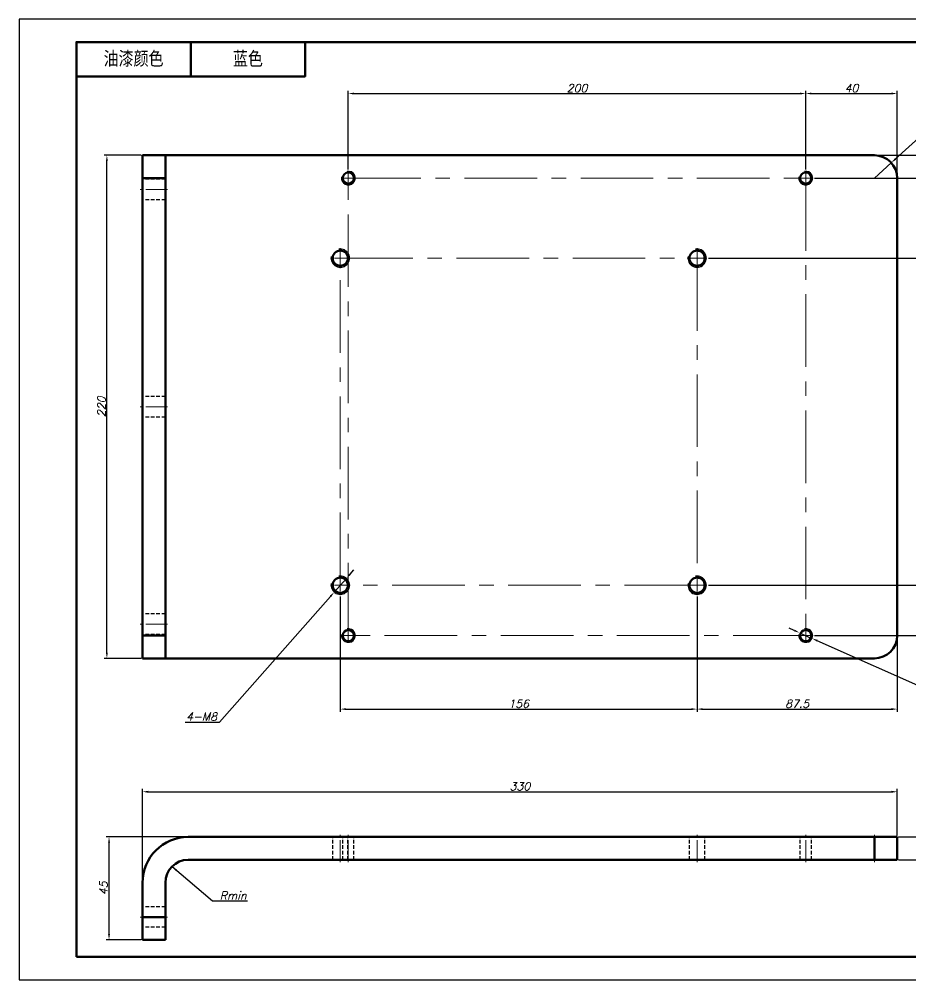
# Model space of a CAD drawing. Header units: inches. Extents: x 17901 to 26602, y 9673 to 14036.
# Drawn here: x 19458.1 to 19848, y 9672.6 to 10092.6 of the extents above; entities that cross this region are included whole.
import ezdxf

# ---------------------------------------------------------------- set-up
doc = ezdxf.new("R2010")
doc.units = ezdxf.units.IN
doc.header["$MEASUREMENT"] = 0
doc.linetypes.add('CENTER', pattern=[50.8, 31.75, -6.35, 6.35, -6.35])
doc.linetypes.add('DASHED2', pattern=[9.525, 6.35, -3.175])
for name, color, linetype, lineweight in [('中心线', 1, 'CENTER', 15), ('图框_内框线', 5, 'Continuous', 50), ('标注线', 3, 'Continuous', 25), ('粗实线', 7, 'Continuous', 50), ('细实线', 4, 'Continuous', 25), ('虚线', 2, 'DASHED2', 25)]:
    doc.layers.add(name, color=color, linetype=linetype, lineweight=lineweight)
doc.styles.add('DIM_FONT', font='romans.shx', dxfattribs={"oblique": 15})
doc.styles.add('仿宋体', font='FSGB2312.ttf', dxfattribs={"width": 0.8, "height": 3.5})
doc.dimstyles.new('幅面 1：1$0', dxfattribs={"dimtxt": 3.5, "dimasz": 2.5, "dimexe": 1.25, "dimexo": 0.625, "dimtad": 1, "dimdsep": 46, "dimtxsty": 'DIM_FONT', "dimcen": 2.5, "dimclrd": 256, "dimclre": 256, "dimclrt": 256, "dimadec": 0, "dimazin": 0, "dimtm": 1e-09, "dimtfac": 0.5, "dimtmove": 0, "dimatfit": 3, "dimfxl": 1, "dimlwd": -1, "dimarcsym": 0})
doc.dimstyles.new('幅面 1：1$3', dxfattribs={"dimtxt": 3.5, "dimasz": 2.5, "dimexe": 1.25, "dimexo": 0.625, "dimtad": 1, "dimtih": 1, "dimtoh": 1, "dimdsep": 46, "dimtxsty": 'DIM_FONT', "dimcen": 2.5, "dimclrd": 256, "dimclre": 256, "dimclrt": 256, "dimazin": 2, "dimtfac": 0.5, "dimtmove": 0, "dimatfit": 3, "dimfxl": 1, "dimlwd": -1, "dimlwe": -1, "dimarcsym": 0})
doc.dimstyles.new('幅面 1：1$4', dxfattribs={"dimtxt": 3.5, "dimasz": 2.5, "dimexe": 1.25, "dimexo": 0.625, "dimtad": 1, "dimtoh": 1, "dimdsep": 46, "dimtxsty": 'DIM_FONT', "dimcen": 2.5, "dimclrd": 256, "dimclre": 256, "dimclrt": 256, "dimazin": 2, "dimtfac": 0.5, "dimtmove": 0, "dimatfit": 3, "dimfxl": 1, "dimlwd": -1, "dimlwe": -1, "dimarcsym": 0})
doc.dimstyles.new('幅面 1：1$7', dxfattribs={"dimtxt": 3.5, "dimasz": 2.5, "dimexe": 1.25, "dimexo": 0.625, "dimtad": 1, "dimdsep": 46, "dimtxsty": 'DIM_FONT', "dimcen": 2.5, "dimclrd": 256, "dimclrt": 256, "dimadec": 0, "dimazin": 0, "dimtfac": 1, "dimtmove": 0, "dimatfit": 3, "dimfxl": 1, "dimlwd": -1, "dimarcsym": 0})

# ---------------------------------------------------------------- blocks, each defined once
blk = doc.blocks.new('*D742')
at = {"layer": 'Defpoints', "color": 0, "transparency": 16777216}
for p in [(19497.42, 9735.09), (19532.05, 9735.09), (19512.05, 9690.09)]:
    blk.add_point(p, dxfattribs=at)
at = {"layer": '标注线', "lineweight": -2, "transparency": 16777216}
for p, q in [((19531.42, 9735.09), (19496.17, 9735.09)), ((19511.42, 9690.09), (19496.17, 9690.09))]:
    blk.add_line(p, q, dxfattribs=at)
at = {"layer": '标注线', "transparency": 16777216}
blk.add_line((19497.42, 9692.59), (19497.42, 9732.59), dxfattribs=at)
for points in [[(19497.01, 9732.59), (19497.84, 9732.59), (19497.42, 9735.09)], [(19497.01, 9692.59), (19497.84, 9692.59), (19497.42, 9690.09)]]:
    blk.add_solid(points, dxfattribs=at)
at = {"layer": '标注线', "transparency": 16777216, "insert": (19495.05, 9712.59), "char_height": 3.5, "attachment_point": 5, "rotation": 90, "style": 'DIM_FONT'}
blk.add_mtext('45', dxfattribs=at)
blk = doc.blocks.new('*D743')
at = {"layer": 'Defpoints', "color": 0, "transparency": 16777216}
for p in [(19842.05, 9754.85), (19842.05, 9735.09), (19512.05, 9715.09)]:
    blk.add_point(p, dxfattribs=at)
at = {"layer": '标注线', "lineweight": -2, "transparency": 16777216}
for p, q in [((19512.05, 9715.72), (19512.05, 9756.1)), ((19842.05, 9735.72), (19842.05, 9756.1))]:
    blk.add_line(p, q, dxfattribs=at)
at = {"layer": '标注线', "transparency": 16777216}
blk.add_line((19514.55, 9754.85), (19839.55, 9754.85), dxfattribs=at)
for points in [[(19514.55, 9755.27), (19514.55, 9754.43), (19512.05, 9754.85)], [(19839.55, 9755.27), (19839.55, 9754.43), (19842.05, 9754.85)]]:
    blk.add_solid(points, dxfattribs=at)
at = {"layer": '标注线', "transparency": 16777216, "insert": (19677.05, 9757.22), "char_height": 3.5, "attachment_point": 5, "style": 'DIM_FONT'}
blk.add_mtext('330', dxfattribs=at)
blk = doc.blocks.new('*D744')
at = {"layer": 'Defpoints', "color": 0, "transparency": 16777216}
for p in [(19842.05, 9735.09), (19857.12, 9735.09), (19842.05, 9725.09)]:
    blk.add_point(p, dxfattribs=at)
at = {"layer": '标注线', "lineweight": -2, "transparency": 16777216}
for p, q in [((19842.67, 9735.09), (19858.37, 9735.09)), ((19842.67, 9725.09), (19858.37, 9725.09))]:
    blk.add_line(p, q, dxfattribs=at)
at = {"layer": '标注线', "transparency": 16777216}
blk.add_line((19857.12, 9727.59), (19857.12, 9732.59), dxfattribs=at)
for points in [[(19856.7, 9732.59), (19857.53, 9732.59), (19857.12, 9735.09)], [(19856.7, 9727.59), (19857.53, 9727.59), (19857.12, 9725.09)]]:
    blk.add_solid(points, dxfattribs=at)
at = {"layer": '标注线', "transparency": 16777216, "insert": (19854.74, 9730.09), "char_height": 3.5, "attachment_point": 5, "rotation": 90, "style": 'DIM_FONT'}
blk.add_mtext('10', dxfattribs=at)
blk = doc.blocks.new('*D745')
at = {"layer": 'Defpoints', "color": 0, "transparency": 16777216}
for p in [(19496.48, 10033.15), (19512.05, 10033.15), (19512.05, 9813.15)]:
    blk.add_point(p, dxfattribs=at)
at = {"layer": '标注线', "lineweight": -2, "transparency": 16777216}
for p, q in [((19511.42, 10033.15), (19495.23, 10033.15)), ((19511.42, 9813.15), (19495.23, 9813.15))]:
    blk.add_line(p, q, dxfattribs=at)
at = {"layer": '标注线', "transparency": 16777216}
blk.add_line((19496.48, 9815.65), (19496.48, 10030.65), dxfattribs=at)
for points in [[(19496.07, 10030.65), (19496.9, 10030.65), (19496.48, 10033.15)], [(19496.07, 9815.65), (19496.9, 9815.65), (19496.48, 9813.15)]]:
    blk.add_solid(points, dxfattribs=at)
at = {"layer": '标注线', "transparency": 16777216, "insert": (19494.11, 9923.15), "char_height": 3.5, "attachment_point": 5, "rotation": 90, "style": 'DIM_FONT'}
blk.add_mtext('220', dxfattribs=at)
blk = doc.blocks.new('*D746')
at = {"layer": 'Defpoints', "color": 0, "transparency": 16777216}
for p in [(19802.05, 10060.14), (19602.05, 10026.35), (19802.05, 10026.35)]:
    blk.add_point(p, dxfattribs=at)
at = {"layer": '标注线', "lineweight": -2, "transparency": 16777216}
for p, q in [((19602.05, 10026.98), (19602.05, 10061.39)), ((19802.05, 10026.98), (19802.05, 10061.39))]:
    blk.add_line(p, q, dxfattribs=at)
at = {"layer": '标注线', "transparency": 16777216}
blk.add_line((19604.55, 10060.14), (19799.55, 10060.14), dxfattribs=at)
for points in [[(19604.55, 10060.56), (19604.55, 10059.73), (19602.05, 10060.14)], [(19799.55, 10060.56), (19799.55, 10059.73), (19802.05, 10060.14)]]:
    blk.add_solid(points, dxfattribs=at)
at = {"layer": '标注线', "transparency": 16777216, "insert": (19702.05, 10062.52), "char_height": 3.5, "attachment_point": 5, "style": 'DIM_FONT'}
blk.add_mtext('200', dxfattribs=at)
blk = doc.blocks.new('*D747')
at = {"layer": 'Defpoints', "color": 0, "transparency": 16777216}
for p in [(19842.05, 10060.14), (19802.05, 10026.35), (19842.05, 10023.15)]:
    blk.add_point(p, dxfattribs=at)
at = {"layer": '标注线', "lineweight": -2, "transparency": 16777216}
for p, q in [((19802.05, 10026.98), (19802.05, 10061.39)), ((19842.05, 10023.78), (19842.05, 10061.39))]:
    blk.add_line(p, q, dxfattribs=at)
at = {"layer": '标注线', "transparency": 16777216}
blk.add_line((19804.55, 10060.14), (19839.55, 10060.14), dxfattribs=at)
for points in [[(19804.55, 10060.56), (19804.55, 10059.73), (19802.05, 10060.14)], [(19839.55, 10060.56), (19839.55, 10059.73), (19842.05, 10060.14)]]:
    blk.add_solid(points, dxfattribs=at)
at = {"layer": '标注线', "transparency": 16777216, "insert": (19822.05, 10062.52), "char_height": 3.5, "attachment_point": 5, "style": 'DIM_FONT'}
blk.add_mtext('40', dxfattribs=at)
blk = doc.blocks.new('*D748')
at = {"layer": 'Defpoints', "color": 0, "transparency": 16777216}
for p in [(19598.55, 9840.83), (19754.55, 9840.83), (19754.55, 9790.99)]:
    blk.add_point(p, dxfattribs=at)
at = {"layer": '标注线', "lineweight": -2, "transparency": 16777216}
for p, q in [((19598.55, 9840.21), (19598.55, 9789.74)), ((19754.55, 9840.21), (19754.55, 9789.74))]:
    blk.add_line(p, q, dxfattribs=at)
at = {"layer": '标注线', "transparency": 16777216}
blk.add_line((19601.05, 9790.99), (19752.05, 9790.99), dxfattribs=at)
for points in [[(19601.05, 9791.41), (19601.05, 9790.57), (19598.55, 9790.99)], [(19752.05, 9791.41), (19752.05, 9790.57), (19754.55, 9790.99)]]:
    blk.add_solid(points, dxfattribs=at)
at = {"layer": '标注线', "transparency": 16777216, "insert": (19676.55, 9793.36), "char_height": 3.5, "attachment_point": 5, "style": 'DIM_FONT'}
blk.add_mtext('156', dxfattribs=at)
blk = doc.blocks.new('*D749')
at = {"layer": 'Defpoints', "color": 0, "transparency": 16777216}
for p in [(19754.55, 9840.83), (19842.05, 9823.15), (19842.05, 9790.99)]:
    blk.add_point(p, dxfattribs=at)
at = {"layer": '标注线', "lineweight": -2, "transparency": 16777216}
for p, q in [((19754.55, 9840.21), (19754.55, 9789.74)), ((19842.05, 9822.53), (19842.05, 9789.74))]:
    blk.add_line(p, q, dxfattribs=at)
at = {"layer": '标注线', "transparency": 16777216}
blk.add_line((19757.05, 9790.99), (19839.55, 9790.99), dxfattribs=at)
for points in [[(19757.05, 9791.41), (19757.05, 9790.57), (19754.55, 9790.99)], [(19839.55, 9791.41), (19839.55, 9790.57), (19842.05, 9790.99)]]:
    blk.add_solid(points, dxfattribs=at)
at = {"layer": '标注线', "transparency": 16777216, "insert": (19798.3, 9793.36), "char_height": 3.5, "attachment_point": 5, "style": 'DIM_FONT'}
blk.add_mtext('87.5', dxfattribs=at)
blk = doc.blocks.new('*D750')
at = {"layer": 'Defpoints', "color": 0, "transparency": 16777216}
for p in [(19805.25, 10023.15), (19878.9, 10023.15), (19805.25, 9823.15)]:
    blk.add_point(p, dxfattribs=at)
at = {"layer": '标注线', "lineweight": -2, "transparency": 16777216}
for p, q in [((19805.87, 10023.15), (19880.15, 10023.15)), ((19805.87, 9823.15), (19880.15, 9823.15))]:
    blk.add_line(p, q, dxfattribs=at)
at = {"layer": '标注线', "transparency": 16777216}
blk.add_line((19878.9, 9825.65), (19878.9, 10020.65), dxfattribs=at)
for points in [[(19878.48, 10020.65), (19879.31, 10020.65), (19878.9, 10023.15)], [(19878.48, 9825.65), (19879.31, 9825.65), (19878.9, 9823.15)]]:
    blk.add_solid(points, dxfattribs=at)
at = {"layer": '标注线', "transparency": 16777216, "insert": (19876.52, 9923.15), "char_height": 3.5, "attachment_point": 5, "rotation": 90, "style": 'DIM_FONT'}
blk.add_mtext('200', dxfattribs=at)
blk = doc.blocks.new('*D751')
at = {"layer": 'Defpoints', "color": 0, "transparency": 16777216}
for p in [(19832.05, 10033.15), (19878.9, 10033.15), (19805.25, 10023.15)]:
    blk.add_point(p, dxfattribs=at)
at = {"layer": '标注线', "lineweight": -2, "transparency": 16777216}
for p, q in [((19832.67, 10033.15), (19880.15, 10033.15)), ((19805.87, 10023.15), (19880.15, 10023.15))]:
    blk.add_line(p, q, dxfattribs=at)
at = {"layer": '标注线', "transparency": 16777216}
blk.add_line((19878.9, 10025.65), (19878.9, 10030.65), dxfattribs=at)
for points in [[(19878.48, 10030.65), (19879.31, 10030.65), (19878.9, 10033.15)], [(19878.48, 10025.65), (19879.31, 10025.65), (19878.9, 10023.15)]]:
    blk.add_solid(points, dxfattribs=at)
at = {"layer": '标注线', "transparency": 16777216, "insert": (19876.52, 10028.15), "char_height": 3.5, "attachment_point": 5, "rotation": 90, "style": 'DIM_FONT'}
blk.add_mtext('10', dxfattribs=at)
blk = doc.blocks.new('*D752')
at = {"layer": 'Defpoints', "color": 0, "transparency": 16777216}
for p in [(19832.05, 10033.15), (19758.87, 9988.15), (19866.63, 9988.15)]:
    blk.add_point(p, dxfattribs=at)
at = {"layer": '标注线', "lineweight": -2, "transparency": 16777216}
for p, q in [((19832.67, 10033.15), (19867.88, 10033.15)), ((19759.5, 9988.15), (19867.88, 9988.15))]:
    blk.add_line(p, q, dxfattribs=at)
at = {"layer": '标注线', "transparency": 16777216}
blk.add_line((19866.63, 10030.65), (19866.63, 9990.65), dxfattribs=at)
for points in [[(19866.21, 10030.65), (19867.05, 10030.65), (19866.63, 10033.15)], [(19866.21, 9990.65), (19867.05, 9990.65), (19866.63, 9988.15)]]:
    blk.add_solid(points, dxfattribs=at)
at = {"layer": '标注线', "transparency": 16777216, "insert": (19864.25, 10010.65), "char_height": 3.5, "attachment_point": 5, "rotation": 90, "style": 'DIM_FONT'}
blk.add_mtext('45', dxfattribs=at)
blk = doc.blocks.new('*D753')
at = {"layer": 'Defpoints', "color": 0, "transparency": 16777216}
for p in [(19758.87, 9988.15), (19758.87, 9845.15), (19866.63, 9845.15)]:
    blk.add_point(p, dxfattribs=at)
at = {"layer": '标注线', "lineweight": -2, "transparency": 16777216}
for p, q in [((19759.5, 9988.15), (19867.88, 9988.15)), ((19759.5, 9845.15), (19867.88, 9845.15))]:
    blk.add_line(p, q, dxfattribs=at)
at = {"layer": '标注线', "transparency": 16777216}
blk.add_line((19866.63, 9985.65), (19866.63, 9847.65), dxfattribs=at)
for points in [[(19866.21, 9985.65), (19867.05, 9985.65), (19866.63, 9988.15)], [(19866.21, 9847.65), (19867.05, 9847.65), (19866.63, 9845.15)]]:
    blk.add_solid(points, dxfattribs=at)
at = {"layer": '标注线', "transparency": 16777216, "insert": (19864.25, 9916.65), "char_height": 3.5, "attachment_point": 5, "rotation": 90, "style": 'DIM_FONT'}
blk.add_mtext('143', dxfattribs=at)
blk = doc.blocks.new('*D754')
at = {"layer": 'Defpoints', "color": 0, "transparency": 16777216}
for p in [(19839.46, 10029.87), (19832.05, 10023.15)]:
    blk.add_point(p, dxfattribs=at)
at = {"layer": '标注线', "transparency": 16777216}
for p, q in [((19857.39, 10046.09), (19841.32, 10031.54)), ((19875.44, 10046.09), (19857.39, 10046.09)), ((19832.05, 10023.15), (19839.46, 10029.87))]:
    blk.add_line(p, q, dxfattribs=at)
blk.add_solid([(19841.04, 10031.85), (19841.6, 10031.23), (19839.46, 10029.87)], dxfattribs=at)
at = {"layer": '标注线', "transparency": 16777216, "insert": (19866.72, 10048.46), "char_height": 3.5, "attachment_point": 5, "style": 'DIM_FONT'}
blk.add_mtext('2-R10', dxfattribs=at)
blk = doc.blocks.new('*D755')
at = {"layer": 'Defpoints', "color": 0, "transparency": 16777216}
for p in [(19799.31, 9824.38), (19804.79, 9821.93)]:
    blk.add_point(p, dxfattribs=at)
at = {"layer": '标注线', "transparency": 16777216}
for p, q in [((19797.03, 9825.4), (19794.74, 9826.42)), ((19799.31, 9824.38), (19804.79, 9821.93)), ((19858.28, 9798.06), (19807.07, 9820.91)), ((19873.23, 9798.06), (19858.28, 9798.06))]:
    blk.add_line(p, q, dxfattribs=at)
for points in [[(19797.2, 9825.78), (19796.86, 9825.02), (19799.31, 9824.38)], [(19807.24, 9821.29), (19806.9, 9820.53), (19804.79, 9821.93)]]:
    blk.add_solid(points, dxfattribs=at)
at = {"layer": '标注线', "transparency": 16777216, "insert": (19866.07, 9800.43), "char_height": 3.5, "attachment_point": 5, "style": 'DIM_FONT'}
blk.add_mtext('4-M6', dxfattribs=at)
blk = doc.blocks.new('*D756')
at = {"layer": 'Defpoints', "color": 0, "transparency": 16777216}
for p in [(19601.2, 9848.15), (19595.9, 9842.16)]:
    blk.add_point(p, dxfattribs=at)
at = {"layer": '标注线', "transparency": 16777216}
for p, q in [((19602.85, 9850.03), (19604.51, 9851.9)), ((19601.2, 9848.15), (19595.9, 9842.16)), ((19545.67, 9785.33), (19594.24, 9840.28)), ((19530.72, 9785.33), (19545.67, 9785.33))]:
    blk.add_line(p, q, dxfattribs=at)
for points in [[(19602.54, 9850.3), (19603.17, 9849.75), (19601.2, 9848.15)], [(19593.93, 9840.56), (19594.56, 9840.01), (19595.9, 9842.16)]]:
    blk.add_solid(points, dxfattribs=at)
at = {"layer": '标注线', "transparency": 16777216, "insert": (19537.88, 9787.7), "char_height": 3.5, "attachment_point": 5, "style": 'DIM_FONT'}
blk.add_mtext('4-M8', dxfattribs=at)

msp = doc.modelspace()

# ---------------------------------------------------------------- linework, layer by layer
at = {"layer": 'Defpoints'}
msp.add_lwpolyline([(19458.148, 9672.642), (20052.148, 9672.642), (20052.148, 10092.642), (19458.148, 10092.642)], close=True, dxfattribs=at)
at = {"layer": '中心线', "ltscale": 0.159802}
for p, q in [((19602.05, 10026.351), (19602.05, 10019.959)), ((19802.05, 10026.351), (19802.05, 10019.959)), ((19605.246, 10023.155), (19598.854, 10023.155)), ((19805.246, 10023.155), (19798.854, 10023.155)), ((19805.246, 10023.155), (19798.854, 10023.155)), ((19602.05, 9826.351), (19602.05, 9819.959)), ((19802.05, 9826.351), (19802.05, 9819.959)), ((19605.246, 9823.155), (19598.854, 9823.155)), ((19805.246, 9823.155), (19798.854, 9823.155))]:
    msp.add_line(p, q, dxfattribs=at)
at = {"layer": '中心线', "ltscale": 0.300015}
for p, q in [((19523.05, 10018.155), (19511.049, 10018.155)), ((19523.05, 9923.155), (19511.049, 9923.155)), ((19523.05, 9828.155), (19511.049, 9828.155)), ((19523.05, 9700.094), (19511.049, 9700.094))]:
    msp.add_line(p, q, dxfattribs=at)
at = {"layer": '中心线', "ltscale": 0.216027}
for p, q in [((19598.55, 9992.475), (19598.55, 9983.834)), ((19754.55, 9992.475), (19754.55, 9983.834)), ((19598.55, 9849.475), (19598.55, 9840.834)), ((19754.55, 9849.475), (19754.55, 9840.834))]:
    msp.add_line(p, q, dxfattribs=at)
at = {"layer": '中心线', "ltscale": 0.216028}
for p, q in [((19602.87, 9988.155), (19594.229, 9988.155)), ((19758.87, 9988.155), (19750.229, 9988.155)), ((19602.87, 9845.155), (19594.229, 9845.155)), ((19758.87, 9845.155), (19750.229, 9845.155))]:
    msp.add_line(p, q, dxfattribs=at)
at = {"layer": '中心线', "ltscale": 0.3}
for p, q in [((19598.55, 9724.094), (19598.55, 9736.094)), ((19602.05, 9724.094), (19602.05, 9736.094)), ((19754.55, 9724.094), (19754.55, 9736.094)), ((19802.05, 9724.094), (19802.05, 9736.094)), ((19832.05, 9724.094), (19832.05, 9736.094))]:
    msp.add_line(p, q, dxfattribs=at)
at = {"layer": '中心线', "color": 6}
for points in [[(19602.05, 10023.155), (19802.05, 10023.155), (19802.05, 9823.155), (19602.05, 9823.155)], [(19598.55, 9988.155), (19754.55, 9988.155), (19754.55, 9845.155), (19598.55, 9845.155)]]:
    msp.add_lwpolyline(points, close=True, dxfattribs=at)
at = {"layer": '图框_内框线'}
msp.add_line((19533.148, 10082.642), (19533.148, 10067.642), dxfattribs=at)
for points in [[(19483.148, 9682.642), (20042.148, 9682.642), (20042.148, 10082.642), (19483.148, 10082.642)], [(19483.148, 10082.642), (19583.148, 10082.642), (19583.148, 10067.642), (19483.148, 10067.642)]]:
    msp.add_lwpolyline(points, close=True, dxfattribs=at)
at = {"layer": '粗实线', "ltscale": 0.25}
for p, q in [((19522.05, 10033.155), (19512.05, 10033.155)), ((19512.05, 10033.155), (19512.05, 10023.155)), ((19522.05, 10033.155), (19532.05, 10033.155)), ((19522.05, 10033.155), (19522.05, 10023.155)), ((19522.05, 10023.155), (19512.05, 10023.155)), ((19522.05, 9823.155), (19512.05, 9823.155)), ((19512.05, 9823.155), (19512.05, 9813.155)), ((19522.05, 9823.155), (19522.05, 9813.155)), ((19522.05, 9813.155), (19512.05, 9813.155)), ((19532.05, 9813.155), (19522.05, 9813.155)), ((19842.05, 9735.094), (19832.05, 9735.094)), ((19832.05, 9725.094), (19832.05, 9735.094)), ((19842.05, 9725.094), (19842.05, 9735.094)), ((19842.05, 9725.094), (19832.05, 9725.094)), ((19522.05, 9700.094), (19512.05, 9700.094)), ((19512.05, 9700.094), (19512.05, 9690.094)), ((19522.05, 9700.094), (19522.05, 9690.094)), ((19522.05, 9690.094), (19512.05, 9690.094))]:
    msp.add_line(p, q, dxfattribs=at)
at = {"layer": '粗实线'}
for p, q in [((19832.05, 10033.155), (19532.05, 10033.155)), ((19512.05, 9823.155), (19512.05, 10023.155)), ((19522.05, 9823.155), (19522.05, 10023.155)), ((19842.05, 9823.155), (19842.05, 10023.155)), ((19532.05, 9813.155), (19832.05, 9813.155)), ((19832.05, 9735.094), (19532.05, 9735.094)), ((19832.05, 9725.094), (19532.05, 9725.094))]:
    msp.add_line(p, q, dxfattribs=at)
at = {"layer": '粗实线', "ltscale": 0.375}
for p, q in [((19512.05, 9715.094), (19512.05, 9700.094)), ((19522.05, 9715.094), (19522.05, 9700.094))]:
    msp.add_line(p, q, dxfattribs=at)
at = {"layer": '粗实线'}
for centre, radius in [((19602.05, 10023.155), 2.458), ((19802.05, 10023.155), 2.458), ((19598.55, 9988.155), 3.323), ((19754.55, 9988.155), 3.324), ((19598.55, 9845.155), 3.323), ((19754.55, 9845.155), 3.323), ((19602.05, 9823.155), 2.458), ((19802.05, 9823.155), 2.459)]:
    msp.add_circle(centre, radius, dxfattribs=at)
for centre, radius, start, end in [((19832.05, 10023.155), 10, 360, 90), ((19832.05, 9823.155), 10, 270, 0), ((19532.05, 9715.094), 20, 90, 180), ((19532.05, 9715.094), 10, 90, 180)]:
    msp.add_arc(centre, radius, start, end, dxfattribs=at)
at = {"layer": '细实线'}
for centre, radius in [((19602.05, 10023.155), 3), ((19802.05, 10023.155), 3), ((19598.55, 9988.155), 4), ((19754.55, 9988.155), 4), ((19598.55, 9845.155), 4), ((19754.55, 9845.155), 4), ((19602.05, 9823.155), 3), ((19802.05, 9823.155), 3)]:
    msp.add_arc(centre, radius, 169.99999, 100.00001, dxfattribs=at)
at = {"layer": '虚线', "ltscale": 0.25}
for p, q in [((19522.05, 10022.655), (19512.05, 10022.655)), ((19522.05, 10013.655), (19512.05, 10013.655)), ((19522.05, 9927.655), (19512.05, 9927.655)), ((19522.05, 9918.655), (19512.05, 9918.655)), ((19522.05, 9832.655), (19512.05, 9832.655)), ((19522.05, 9823.655), (19512.05, 9823.655)), ((19595.226, 9725.094), (19595.226, 9735.094)), ((19595.226, 9725.094), (19595.226, 9735.094)), ((19599.591, 9725.094), (19599.591, 9735.094)), ((19599.591, 9725.094), (19599.591, 9735.094)), ((19601.873, 9725.094), (19601.873, 9735.094)), ((19601.873, 9725.094), (19601.873, 9735.094)), ((19604.508, 9725.094), (19604.508, 9735.094)), ((19604.508, 9725.094), (19604.508, 9735.094)), ((19751.226, 9725.094), (19751.226, 9735.094)), ((19751.226, 9725.094), (19751.226, 9735.094)), ((19757.873, 9725.094), (19757.873, 9735.094)), ((19757.873, 9725.094), (19757.873, 9735.094)), ((19799.591, 9725.094), (19799.591, 9735.094)), ((19799.591, 9725.094), (19799.591, 9735.094)), ((19804.508, 9725.094), (19804.508, 9735.094)), ((19804.508, 9725.094), (19804.508, 9735.094)), ((19832.05, 9725.094), (19832.05, 9735.094)), ((19522.05, 9704.594), (19512.05, 9704.594)), ((19522.05, 9704.594), (19512.05, 9704.594)), ((19522.05, 9704.594), (19512.05, 9704.594)), ((19522.05, 9700.094), (19512.05, 9700.094)), ((19522.05, 9695.594), (19512.05, 9695.594)), ((19522.05, 9695.594), (19512.05, 9695.594)), ((19522.05, 9695.594), (19512.05, 9695.594))]:
    msp.add_line(p, q, dxfattribs=at)

# ---------------------------------------------------------------- texts
at = {"layer": '标注线', "char_height": 6, "width": 50, "attachment_point": 5, "style": '仿宋体'}
for s, insert in [('油漆颜色', (19508.148, 10075.142)), ('{\\fSimSun|b0|i0|c134|p2;蓝色}', (19558.148, 10075.142))]:
    msp.add_mtext(s, dxfattribs=dict(at, insert=insert))
at = {"layer": '标注线', "insert": (19545.853, 9707.717), "char_height": 3.5, "attachment_point": 7, "style": 'DIM_FONT'}
msp.add_mtext('Rmin', dxfattribs=at)

# ---------------------------------------------------------------- dimensions: what is measured, and where the dimension line sits
at = {"layer": '标注线'}
for base, p1, p2, picture, middle in [((19802.05, 10060.144), (19602.05, 10026.351), (19802.05, 10026.351), '*D746', (19702.05, 10062.519)), ((19842.05, 10060.144), (19802.05, 10026.351), (19842.05, 10023.155), '*D747', (19822.05, 10062.519)), ((19754.55, 9790.99), (19598.55, 9840.834), (19754.55, 9840.834), '*D748', (19676.55, 9793.365)), ((19842.05, 9790.99), (19754.55, 9840.834), (19842.05, 9823.155), '*D749', (19798.3, 9793.365)), ((19842.05, 9754.848), (19512.05, 9715.094), (19842.05, 9735.094), '*D743', (19677.05, 9757.223))]:
    dim = msp.add_linear_dim(base=base, p1=p1, p2=p2, dimstyle='幅面 1：1$0', dxfattribs=at)
    dim.commit()
    dim.dimension.update_dxf_attribs({"geometry": picture, "text_midpoint": middle})
dim = msp.add_radius_dim(center=(19832.05, 10023.155), mpoint=(19839.464, 10029.865), text='2-<>', dimstyle='幅面 1：1$4', dxfattribs=at)
dim.commit()
dim.dimension.update_dxf_attribs({"geometry": '*D754', "text_midpoint": (19866.724, 10046.086), "dimtype": 164})
for base, p1, p2, picture, middle in [((19496.484, 10033.155), (19512.05, 9813.155), (19512.05, 10033.155), '*D745', (19494.109, 9923.155)), ((19866.629, 9988.155), (19832.05, 10033.155), (19758.87, 9988.155), '*D752', (19864.254, 10010.655)), ((19878.896, 10033.155), (19805.246, 10023.155), (19832.05, 10033.155), '*D751', (19876.521, 10028.155)), ((19878.896, 10023.155), (19805.246, 9823.155), (19805.246, 10023.155), '*D750', (19876.521, 9923.155)), ((19866.629, 9845.155), (19758.87, 9988.155), (19758.87, 9845.155), '*D753', (19864.254, 9916.655)), ((19497.425, 9735.094), (19512.05, 9690.094), (19532.05, 9735.094), '*D742', (19495.05, 9712.594)), ((19857.115, 9735.094), (19842.05, 9725.094), (19842.05, 9735.094), '*D744', (19854.74, 9730.094))]:
    dim = msp.add_linear_dim(base=base, p1=p1, p2=p2, angle=90, dimstyle='幅面 1：1$0', dxfattribs=at)
    dim.commit()
    dim.dimension.update_dxf_attribs({"geometry": picture, "text_midpoint": middle})
for p1, p2, picture, middle in [((19601.199, 9848.152), (19595.901, 9842.158), '*D756', (19537.878, 9785.325)), ((19799.31, 9824.378), (19804.789, 9821.932), '*D755', (19866.065, 9798.06))]:
    dim = msp.add_diameter_dim_2p(p1=p1, p2=p2, dimstyle='幅面 1：1$3', override={"dimpost": '4-M<>'}, dxfattribs=at)
    dim.commit()
    dim.dimension.update_dxf_attribs({"geometry": picture, "text_midpoint": middle, "dimtype": 163})

# ---------------------------------------------------------------- leaders
at = {"layer": '标注线', "annotation_type": 0, "has_hookline": 1, "hookline_direction": 0, "text_width": 12.113}
msp.add_leader([(19524.979, 9722.165), (19542.728, 9707.092), (19545.228, 9707.092)], dimstyle='幅面 1：1$7', override={"dimgap": 0.625, "dimtad": 1}, dxfattribs=at)

doc.saveas('drawing.dxf')
